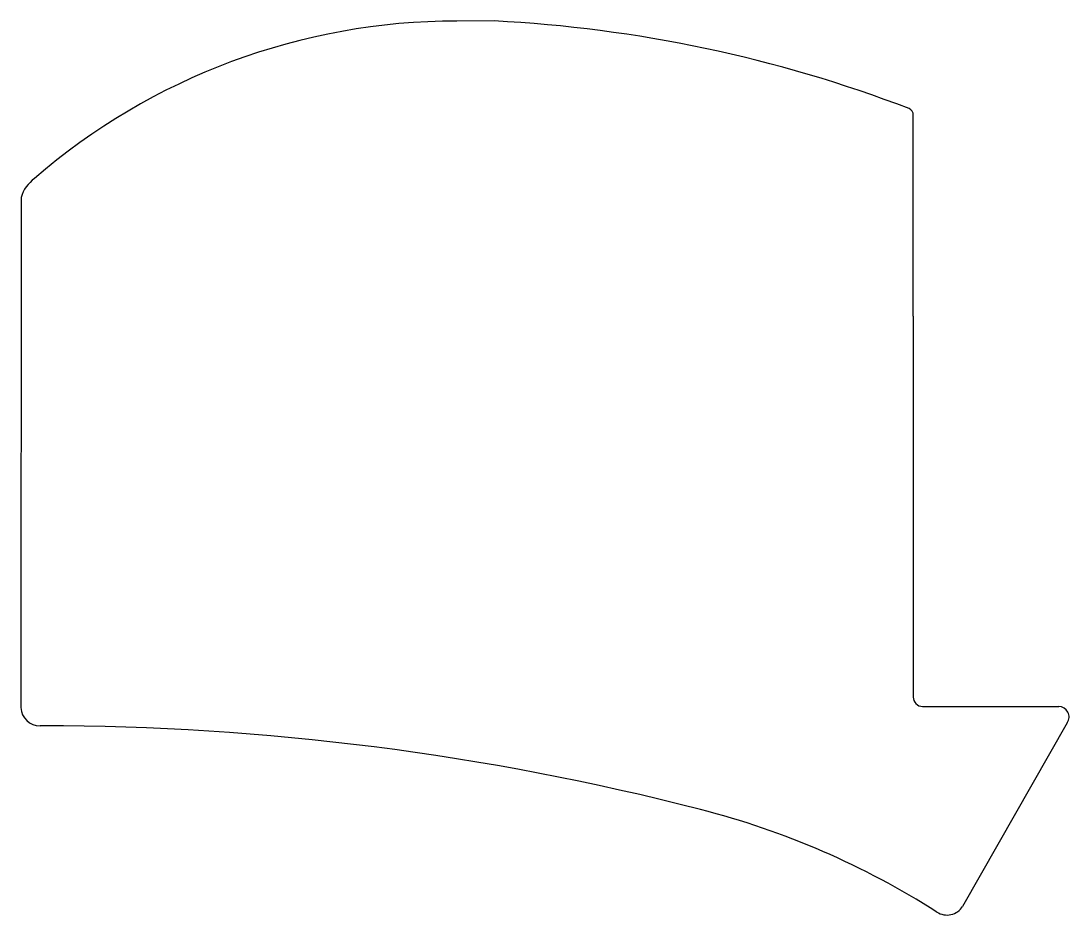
# Model space of a CAD drawing. Header units: millimetres. Extents: x 35 to 147, y -145 to -49.
import ezdxf

# ---------------------------------------------------------------- set-up
doc = ezdxf.new("R2010")
doc.units = ezdxf.units.MM
doc.layers.add('BLACK', color=7, linetype='CONTINUOUS')

msp = doc.modelspace()

# ---------------------------------------------------------------- linework, layer by layer
at = {"layer": 'BLACK', "linetype": 'CONTINUOUS'}
for p, q in [((85.8432, -49.4635), (81.868, -49.468)), ((130.458, -80.8689), (130.463, -59.473)), ((35.4659, -68.2373), (35.458, -122.543)), ((130.458, -80.8689), (130.445, -121.412)), ((131.445, -122.412), (145.948, -122.428)), ((37.768, -124.475), (37.493, -124.474)), ((146.837, -124.155), (135.71, -143.699))]:
    msp.add_line(p, q, dxfattribs=at)
at = {"layer": 'BLACK'}
for centre, radius, start, end in [((81.868, -118.208), 68.7401, 90, 130.865), ((78.5506, -193.305), 144.027, 69.0583, 87.0977), ((129.713, -59.473), 0.75, -0.000076, 65.1448), ((39.338, -69.468), 4.063, 126.997, 162.368), ((131.445, -121.412), 1, -180, -89.9999), ((37.458, -122.473), 2.0012, -177.995, -88.9979), ((145.948, -123.52), 1.0925, -35.5376, 89.9999), ((37.488, -406.408), 281.934, 75.5588, 89.9431), ((86.2279, -217.64), 86.9745, 57.4853, 75.6404), ((134.048, -142.648), 1.9666, -122.963, -32.3146)]:
    msp.add_arc(centre, radius, start, end, dxfattribs=at)

doc.saveas('drawing.dxf')
